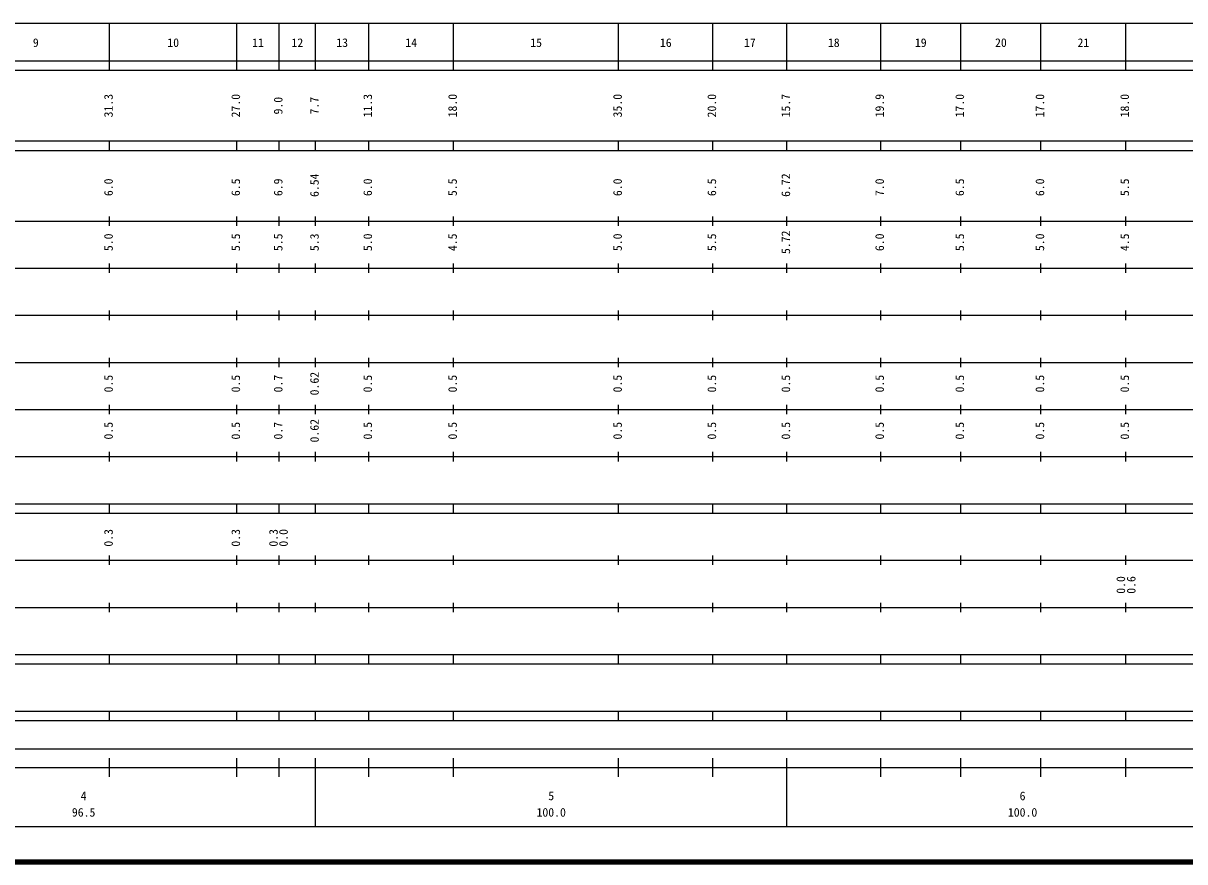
# Model space of a CAD drawing. Units: millimetres on the paper, enlarged 1000 times. Extents: x 40000 to 680000, y 20000 to 380000.
# Drawn here: x 305988 to 552408, y 20000 to 198000 of the extents above; entities that cross this region are included whole.
import ezdxf
from ezdxf.enums import TextEntityAlignment as Align

# ---------------------------------------------------------------- set-up
doc = ezdxf.new("R2010")
doc.units = ezdxf.units.MM
doc.header["$LTSCALE"] = 1000
doc.layers.add('M-TTL', color=2, linetype='Continuous', lineweight=140)
doc.layers.add('M-TTL-BAND', color=7, linetype='Continuous', lineweight=25)
doc.styles.add('ＭＳ ゴシック', font='')
doc.styles.get('ＭＳ ゴシック').set_extended_font_data('MS Gothic')

msp = doc.modelspace()

# ---------------------------------------------------------------- linework, layer by layer
at = {"layer": 'M-TTL'}
msp.add_line((40000, 20000), (680000, 20000), dxfattribs=at)
at = {"layer": 'M-TTL-BAND'}
for p, q in [((68000, 198000), (579000, 198000)), ((324300, 188000), (324300, 198000)), ((351300, 188000), (351300, 198000)), ((360300, 188000), (360300, 198000)), ((368000, 188000), (368000, 198000)), ((379300, 188000), (379300, 198000)), ((397300, 188000), (397300, 198000)), ((432300, 188000), (432300, 198000)), ((452300, 188000), (452300, 198000)), ((468000, 188000), (468000, 198000)), ((487900, 188000), (487900, 198000)), ((504900, 188000), (504900, 198000)), ((521900, 188000), (521900, 198000)), ((539900, 188000), (539900, 198000)), ((40000, 190000), (579000, 190000)), ((40000, 188000), (579000, 188000)), ((40000, 173000), (579000, 173000)), ((324300, 171000), (324300, 173000)), ((351300, 171000), (351300, 173000)), ((360300, 171000), (360300, 173000)), ((368000, 171000), (368000, 173000)), ((379300, 171000), (379300, 173000)), ((397300, 171000), (397300, 173000)), ((432300, 171000), (432300, 173000)), ((452300, 171000), (452300, 173000)), ((468000, 171000), (468000, 173000)), ((487900, 171000), (487900, 173000)), ((504900, 171000), (504900, 173000)), ((521900, 171000), (521900, 173000)), ((539900, 171000), (539900, 173000)), ((40000, 171000), (579000, 171000)), ((40000, 156000), (579000, 156000)), ((324300, 155000), (324300, 157000)), ((351300, 155000), (351300, 157000)), ((360300, 155000), (360300, 157000)), ((368000, 155000), (368000, 157000)), ((379300, 155000), (379300, 157000)), ((397300, 155000), (397300, 157000)), ((432300, 155000), (432300, 157000)), ((452300, 155000), (452300, 157000)), ((468000, 155000), (468000, 157000)), ((487900, 155000), (487900, 157000)), ((504900, 155000), (504900, 157000)), ((521900, 155000), (521900, 157000)), ((539900, 155000), (539900, 157000)), ((46000, 146000), (579000, 146000)), ((324300, 145000), (324300, 147000)), ((351300, 145000), (351300, 147000)), ((360300, 145000), (360300, 147000)), ((368000, 145000), (368000, 147000)), ((379300, 145000), (379300, 147000)), ((397300, 145000), (397300, 147000)), ((432300, 145000), (432300, 147000)), ((452300, 145000), (452300, 147000)), ((468000, 145000), (468000, 147000)), ((487900, 145000), (487900, 147000)), ((504900, 145000), (504900, 147000)), ((521900, 145000), (521900, 147000)), ((539900, 145000), (539900, 147000)), ((52000, 136000), (579000, 136000)), ((324300, 135000), (324300, 137000)), ((351300, 135000), (351300, 137000)), ((360300, 135000), (360300, 137000)), ((368000, 135000), (368000, 137000)), ((379300, 135000), (379300, 137000)), ((397300, 135000), (397300, 137000)), ((432300, 135000), (432300, 137000)), ((452300, 135000), (452300, 137000)), ((468000, 135000), (468000, 137000)), ((487900, 135000), (487900, 137000)), ((504900, 135000), (504900, 137000)), ((521900, 135000), (521900, 137000)), ((539900, 135000), (539900, 137000)), ((46000, 126000), (579000, 126000)), ((324300, 125000), (324300, 127000)), ((351300, 125000), (351300, 127000)), ((360300, 125000), (360300, 127000)), ((368000, 125000), (368000, 127000)), ((379300, 125000), (379300, 127000)), ((397300, 125000), (397300, 127000)), ((432300, 125000), (432300, 127000)), ((452300, 125000), (452300, 127000)), ((468000, 125000), (468000, 127000)), ((487900, 125000), (487900, 127000)), ((504900, 125000), (504900, 127000)), ((521900, 125000), (521900, 127000)), ((539900, 125000), (539900, 127000)), ((52000, 116000), (579000, 116000)), ((324300, 115000), (324300, 117000)), ((351300, 115000), (351300, 117000)), ((360300, 115000), (360300, 117000)), ((368000, 115000), (368000, 117000)), ((379300, 115000), (379300, 117000)), ((397300, 115000), (397300, 117000)), ((432300, 115000), (432300, 117000)), ((452300, 115000), (452300, 117000)), ((468000, 115000), (468000, 117000)), ((487900, 115000), (487900, 117000)), ((504900, 115000), (504900, 117000)), ((521900, 115000), (521900, 117000)), ((539900, 115000), (539900, 117000)), ((46000, 106000), (579000, 106000)), ((324300, 105000), (324300, 107000)), ((351300, 105000), (351300, 107000)), ((360300, 105000), (360300, 107000)), ((368000, 105000), (368000, 107000)), ((379300, 105000), (379300, 107000)), ((397300, 105000), (397300, 107000)), ((432300, 105000), (432300, 107000)), ((452300, 105000), (452300, 107000)), ((468000, 105000), (468000, 107000)), ((487900, 105000), (487900, 107000)), ((504900, 105000), (504900, 107000)), ((521900, 105000), (521900, 107000)), ((539900, 105000), (539900, 107000)), ((40000, 96000), (579000, 96000)), ((40000, 94000), (579000, 94000)), ((324300, 94000), (324300, 96000)), ((351300, 94000), (351300, 96000)), ((360300, 94000), (360300, 96000)), ((368000, 94000), (368000, 96000)), ((379300, 94000), (379300, 96000)), ((397300, 94000), (397300, 96000)), ((432300, 94000), (432300, 96000)), ((452300, 94000), (452300, 96000)), ((468000, 94000), (468000, 96000)), ((487900, 94000), (487900, 96000)), ((504900, 94000), (504900, 96000)), ((521900, 94000), (521900, 96000)), ((539900, 94000), (539900, 96000)), ((49000, 84000), (579000, 84000)), ((324300, 83000), (324300, 85000)), ((351300, 83000), (351300, 85000)), ((360300, 83000), (360300, 85000)), ((368000, 83000), (368000, 85000)), ((379300, 83000), (379300, 85000)), ((397300, 83000), (397300, 85000)), ((432300, 83000), (432300, 85000)), ((452300, 83000), (452300, 85000)), ((468000, 83000), (468000, 85000)), ((487900, 83000), (487900, 85000)), ((504900, 83000), (504900, 85000)), ((521900, 83000), (521900, 85000)), ((539900, 83000), (539900, 85000)), ((40000, 74000), (579000, 74000)), ((324300, 73000), (324300, 75000)), ((351300, 73000), (351300, 75000)), ((360300, 73000), (360300, 75000)), ((368000, 73000), (368000, 75000)), ((379300, 73000), (379300, 75000)), ((397300, 73000), (397300, 75000)), ((432300, 73000), (432300, 75000)), ((452300, 73000), (452300, 75000)), ((468000, 73000), (468000, 75000)), ((487900, 73000), (487900, 75000)), ((504900, 73000), (504900, 75000)), ((521900, 73000), (521900, 75000)), ((539900, 73000), (539900, 75000)), ((40000, 64000), (579000, 64000)), ((40000, 62000), (579000, 62000)), ((324300, 62000), (324300, 64000)), ((351300, 62000), (351300, 64000)), ((360300, 62000), (360300, 64000)), ((368000, 62000), (368000, 64000)), ((379300, 62000), (379300, 64000)), ((397300, 62000), (397300, 64000)), ((432300, 62000), (432300, 64000)), ((452300, 62000), (452300, 64000)), ((468000, 62000), (468000, 64000)), ((487900, 62000), (487900, 64000)), ((504900, 62000), (504900, 64000)), ((521900, 62000), (521900, 64000)), ((539900, 62000), (539900, 64000)), ((40000, 52000), (579000, 52000)), ((324300, 50000), (324300, 52000)), ((351300, 50000), (351300, 52000)), ((360300, 50000), (360300, 52000)), ((368000, 50000), (368000, 52000)), ((379300, 50000), (379300, 52000)), ((397300, 50000), (397300, 52000)), ((432300, 50000), (432300, 52000)), ((452300, 50000), (452300, 52000)), ((468000, 50000), (468000, 52000)), ((487900, 50000), (487900, 52000)), ((504900, 50000), (504900, 52000)), ((521900, 50000), (521900, 52000)), ((539900, 50000), (539900, 52000)), ((40000, 50000), (579000, 50000)), ((71000, 44000), (565000, 44000)), ((324300, 38000), (324300, 42000)), ((351300, 38000), (351300, 42000)), ((360300, 38000), (360300, 42000)), ((368000, 27500), (368000, 42000)), ((379300, 38000), (379300, 42000)), ((397300, 38000), (397300, 42000)), ((432300, 38000), (432300, 42000)), ((452300, 38000), (452300, 42000)), ((468000, 27500), (468000, 42000)), ((487900, 38000), (487900, 42000)), ((504900, 38000), (504900, 42000)), ((521900, 38000), (521900, 42000)), ((539900, 38000), (539900, 42000)), ((40000, 40000), (579000, 40000)), ((68000, 27500), (579000, 27500))]:
    msp.add_line(p, q, dxfattribs=at)

# ---------------------------------------------------------------- texts
at = {"layer": 'M-TTL-BAND', "style": 'ＭＳ ゴシック'}
for s, p in [('9', (308650, 192405)), ('10', (337800, 192405)), ('11', (355800, 192405)), ('12', (364150, 192405)), ('13', (373650, 192405)), ('14', (388300, 192405)), ('15', (414800, 192405)), ('16', (442300, 192405)), ('17', (460150, 192405)), ('18', (477950, 192405)), ('19', (496400, 192405)), ('20', (513400, 192405)), ('21', (530900, 192405)), ('4', (318798, 32523)), ('5', (418000, 32523)), ('6', (518000, 32523)), ('96.5', (318798, 29033)), ('100.0', (418000, 29033)), ('100.0', (518000, 29033))]:
    msp.add_text(s, height=1833, dxfattribs=at).set_placement(p, align=Align.BOTTOM_CENTER)
for s, p in [('31.3', (325532, 180500)), ('27.0', (352532, 180500)), ('11.3', (380532, 180500)), ('18.0', (398532, 180500)), ('35.0', (433532, 180500)), ('20.0', (453532, 180500)), ('15.7', (469232, 180500)), ('19.9', (489132, 180500)), ('17.0', (506132, 180500)), ('17.0', (523132, 180500)), ('18.0', (541132, 180500)), ('9.0', (361532, 180500)), ('7.7', (369232, 180500)), ('6.54', (369232, 163609)), ('6.72', (469232, 163627)), ('6.0', (325532, 163174)), ('6.5', (352532, 163174)), ('6.9', (361532, 163174)), ('6.0', (380532, 163174)), ('5.5', (398532, 163174)), ('6.0', (433532, 163174)), ('6.5', (453532, 163174)), ('7.0', (489132, 163174)), ('6.5', (506132, 163174)), ('6.0', (523132, 163174)), ('5.5', (541132, 163174)), ('5.0', (325532, 151500)), ('5.5', (352532, 151500)), ('5.5', (361532, 151500)), ('5.3', (369232, 151500)), ('5.0', (380532, 151500)), ('4.5', (398532, 151500)), ('5.0', (433532, 151500)), ('5.5', (453532, 151500)), ('5.72', (469232, 151500)), ('6.0', (489132, 151500)), ('5.5', (506132, 151500)), ('5.0', (523132, 151500)), ('4.5', (541132, 151500)), ('0.5', (325532, 121500)), ('0.5', (352532, 121500)), ('0.7', (361532, 121500)), ('0.62', (369232, 121500)), ('0.5', (380532, 121500)), ('0.5', (398532, 121500)), ('0.5', (433532, 121500)), ('0.5', (453532, 121500)), ('0.5', (469232, 121500)), ('0.5', (489132, 121500)), ('0.5', (506132, 121500)), ('0.5', (523132, 121500)), ('0.5', (541132, 121500)), ('0.62', (369232, 111500)), ('0.5', (325532, 111500)), ('0.5', (352532, 111500)), ('0.7', (361532, 111500)), ('0.5', (380532, 111500)), ('0.5', (398532, 111500)), ('0.5', (433532, 111500)), ('0.5', (453532, 111500)), ('0.5', (469232, 111500)), ('0.5', (489132, 111500)), ('0.5', (506132, 111500)), ('0.5', (523132, 111500)), ('0.5', (541132, 111500)), ('0.3', (325532, 88764)), ('0.3', (352532, 88764)), ('0.3', (360532, 88764)), ('0.0', (362663, 88764)), ('0.0', (540303, 78764)), ('0.6', (542502, 78764))]:
    msp.add_text(s, height=1833, rotation=90, dxfattribs=at).set_placement(p, align=Align.BOTTOM_CENTER)

doc.saveas('drawing.dxf')
